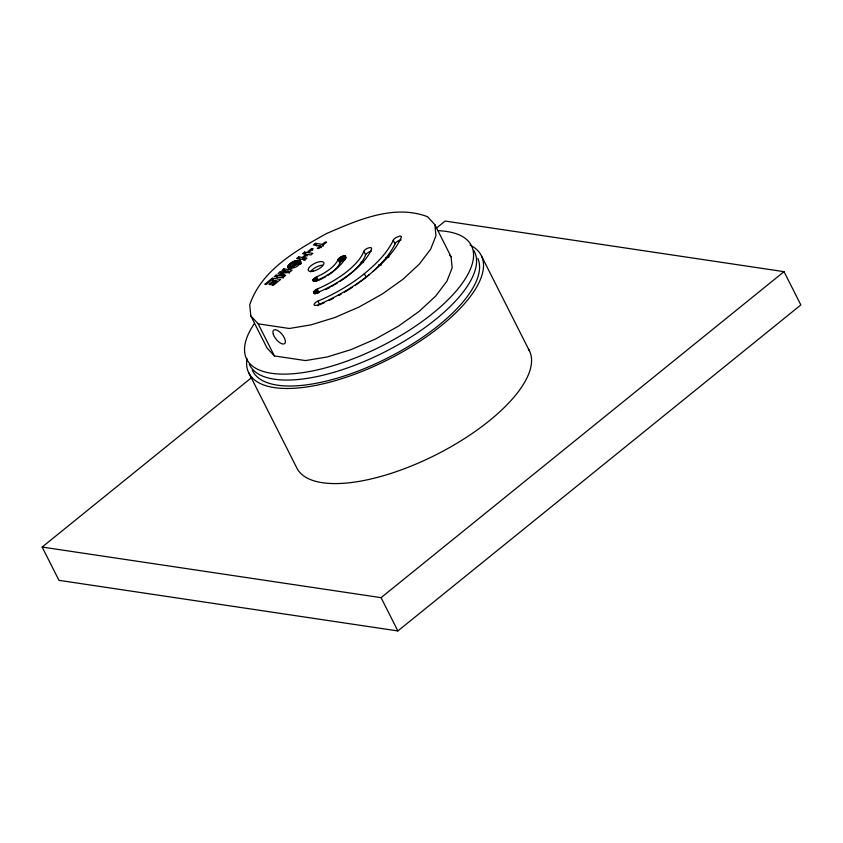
<?xml version="1.0" encoding="UTF-8"?>
<svg xmlns="http://www.w3.org/2000/svg" width="843" height="843" viewBox="0 0 843 843"><rect width="100%" height="100%" fill="white"/><g stroke="black" fill="none" stroke-linecap="round" stroke-linejoin="round"><path stroke-width="1.26" d="M312.879 279.802L312.922 280.74L313.996 281.13L316.81 280.477A33.277 13.003 -26.8 0 0 345.756 257.062L345.166 255.914L342.658 256.146L339.687 257.652L338.011 259.528A24.595 9.61 -26.8 0 1 316.62 276.831L312.879 279.802L313.775 281.583M313.522 291.952L313.575 292.9L314.639 293.28L317.463 292.637A62.213 24.31 -26.8 0 0 371.573 248.864A4.341 1.697 -26.8 0 0 368.475 247.947A4.341 1.697 -26.8 0 0 363.828 251.319A53.53 20.917 -26.8 0 1 317.263 288.991L313.522 291.952L314.428 293.743M287.663 266.715C289.908 262.468 296.093 258.97 300.761 261.14C300.487 266.009 291.868 270.15 287.716 267.263L287.663 266.715L288.559 268.495M360.414 281.71A82.466 32.224 -26.8 0 0 366.157 277.273C379.793 265.787 394.187 253.574 401.479 236.894L401.31 236.472A3.983 1.56 -26.8 0 0 399.319 236.219L396.136 237.505A5.216 2.034 -26.8 0 0 393.628 239.57C387.148 253.343 375.936 264.133 364.355 273.712A82.466 32.224 -26.8 0 1 317.916 301.141A4.341 1.697 -26.8 0 0 314.07 304.639A4.341 1.697 -26.8 0 0 318.117 304.787A91.149 35.617 -26.8 0 0 369.445 274.47M401.12 239.781L397.938 241.066A5.216 2.034 -26.8 0 0 395.43 243.132C390.256 254.196 381.89 263.343 372.943 271.499M328.085 275.25A24.595 9.61 -26.8 0 0 339.813 263.09L341.489 261.214L345.43 259.475L343.628 255.903M300.888 264.028L296.451 264.618L290.846 268.137L289.044 264.576M273.943 280.371L268.97 284.397L270.371 284.607L275.345 280.582L277.189 280.856L271.846 285.176L273.258 285.387L280.603 279.454L272.268 278.211L264.734 284.302L266.146 284.512L271.678 280.034L273.943 280.371L274.839 282.152M283.575 277.863L282.668 276.072L276.114 275.092L274.26 276.599L282.584 277.842L285.587 275.419L281.678 273.132L289.16 272.521L292.152 270.108L283.828 268.864L281.962 270.361L288.527 271.341L289.423 273.121M288.527 271.341L280.002 271.952L278.085 273.501L282.668 276.072M307.094 256.04L306.188 254.259L302.268 257.431L298.633 256.883L296.631 258.506L304.955 259.749L306.957 258.127L303.68 257.642L305.029 260.308M303.68 257.642L307.6 254.47L310.877 254.955L312.879 253.343L304.544 252.099L302.553 253.711L306.188 254.259M320.308 245.977L317.379 248.348L318.78 248.559L326.652 242.194L325.25 241.983L322.311 244.365L315.387 243.332L313.385 244.944L320.308 245.977L321.204 247.758M311.615 248.506L307.885 251.53L309.486 251.762L313.206 248.748L311.615 248.506L312.511 250.287M435.915 228.516L445.125 221.066L784.032 271.667L800.85 304.945L397.875 630.943L58.968 580.342L42.15 547.054L251.815 377.443M42.15 547.054L381.068 597.655L784.032 271.667M284.239 275.345L281.804 275.513L280.002 271.952M361.057 262.194L363.565 262.573M378.633 264.818L381.141 265.197M250.814 315.893L258.179 323.838L289.318 328.485L310.972 324.871L334.797 317.537L359.171 306.978L382.427 293.922L402.996 279.254L419.456 263.975L430.699 249.117L435.947 235.713L434.862 224.649L427.496 216.704C393.797 203.89 357.495 220.234 326.504 233.564C296.283 250.466 261.414 270.076 249.718 304.839L250.814 315.893L267.02 347.99L274.386 355.936L305.524 360.583L327.179 356.968L351.004 349.634L375.377 339.076L398.644 326.02L419.203 311.352L435.673 296.072L446.906 281.214L452.164 267.811L451.068 256.746L434.862 224.649M449.435 254.986L451.068 256.746M481.564 256.114L529.594 351.215M393.228 240.223L395.03 243.785M363.828 251.319L365.63 254.892A53.53 20.917 -26.8 0 1 340.119 281.351M364.355 273.712L366.157 277.273M345.166 255.914L346.062 257.695M344.481 255.819L345.841 258.495M342.658 256.146L344.46 259.718M341.626 256.546L343.428 260.108M340.614 257.052L342.416 260.624M339.687 257.652L341.489 261.214M338.918 258.285L340.72 261.857M338.338 258.927L340.14 262.5M338.011 259.528L339.813 263.09M322.311 244.365L323.206 246.145M315.387 243.332L316.736 245.998M304.544 252.099L305.904 254.765M316.62 276.831L318.422 280.403A24.595 9.61 -26.8 0 0 320.087 279.665M315.598 277.326L317.4 280.898M314.66 277.916L316.462 281.478M313.849 278.548L315.208 281.225M302.268 257.431L303.628 260.097M313.248 279.191L314.144 280.972M317.263 288.991L319.065 292.553L318.053 293.048L316.251 289.486M298.633 256.883L299.982 259.56M315.303 290.066L317.105 293.638M300.14 260.729L301.488 263.406M314.502 290.709L315.851 293.375M299.086 260.455L300.435 263.132M313.902 291.351L315.25 294.028M298.064 260.382L299.855 263.954M317.916 301.141L319.718 304.713A82.466 32.224 -26.8 0 0 324.534 302.595M296.978 260.455L298.78 264.028M295.84 260.677L297.642 264.249M294.65 261.045L296.451 264.618M293.448 261.551L295.25 265.113M292.279 262.162L294.07 265.724M291.13 262.89L292.932 266.451M290.003 263.722L291.804 267.284M288.327 265.355L290.129 268.917M287.863 266.061L289.223 268.738M283.828 268.864L284.723 270.645M281.678 273.132L283.48 276.694M276.114 275.092L277.463 277.769M272.268 278.211L274.07 281.773M258.179 323.838L274.386 355.936M381.068 597.655L397.875 630.943M248.548 372.406L296.588 467.507A130.222 50.875 -26.8 0 0 437.338 454.114A130.222 50.875 -26.8 0 0 528.456 349.097M473.734 250.35A125.881 49.189 -26.8 0 1 384.724 351.963A125.881 49.189 -26.8 0 1 249.286 364.218M385.536 257.863A98.389 38.441 -26.8 0 1 389.087 256.894M438.265 230.697A125.881 49.189 -26.8 0 1 450.267 297.484A125.881 49.189 -26.8 0 1 300.677 372.933A125.881 49.189 -26.8 0 1 254.491 323.385M310.435 271.857A8.683 3.393 -26.8 0 1 322.384 265.145M325.788 276.683A24.595 9.61 -26.8 0 1 324.197 277.589M323.396 278.021A24.595 9.61 -26.8 0 1 320.92 279.275M365.63 254.892A4.341 1.697 -26.8 0 1 371.247 251.267M337.147 283.237A53.53 20.917 -26.8 0 1 335.114 284.46M334.081 285.06A53.53 20.917 -26.8 0 1 332.005 286.241M329.898 287.389A53.53 20.917 -26.8 0 1 325.609 289.581M359.413 282.447A82.466 32.224 -26.8 0 1 355.314 285.324M352.142 287.452A82.466 32.224 -26.8 0 1 344.439 292.247M341.025 294.218A82.466 32.224 -26.8 0 1 338.717 295.493M333.322 298.359A82.466 32.224 -26.8 0 1 329.17 300.424M317.758 305.788A4.341 1.697 -26.8 0 1 318.707 305.208M477.812 258.358A125.881 49.189 -26.8 0 1 385.072 359.244A125.881 49.189 -26.8 0 1 252.289 370.161M470.057 245.102A130.222 50.875 -26.8 0 1 388.707 359.308A130.222 50.875 -26.8 0 1 246.957 358.475M273.311 334.281A8.683 3.857 51 0 0 283.943 343.955A8.683 3.857 51 0 0 280.192 332.363A8.683 3.857 51 0 0 273.311 334.281M313.375 271.119A8.683 3.393 -26.8 0 0 323.838 262.647A8.683 3.393 -26.8 0 0 310.983 265.745A8.683 3.393 -26.8 0 0 313.375 271.119"/></g></svg>
